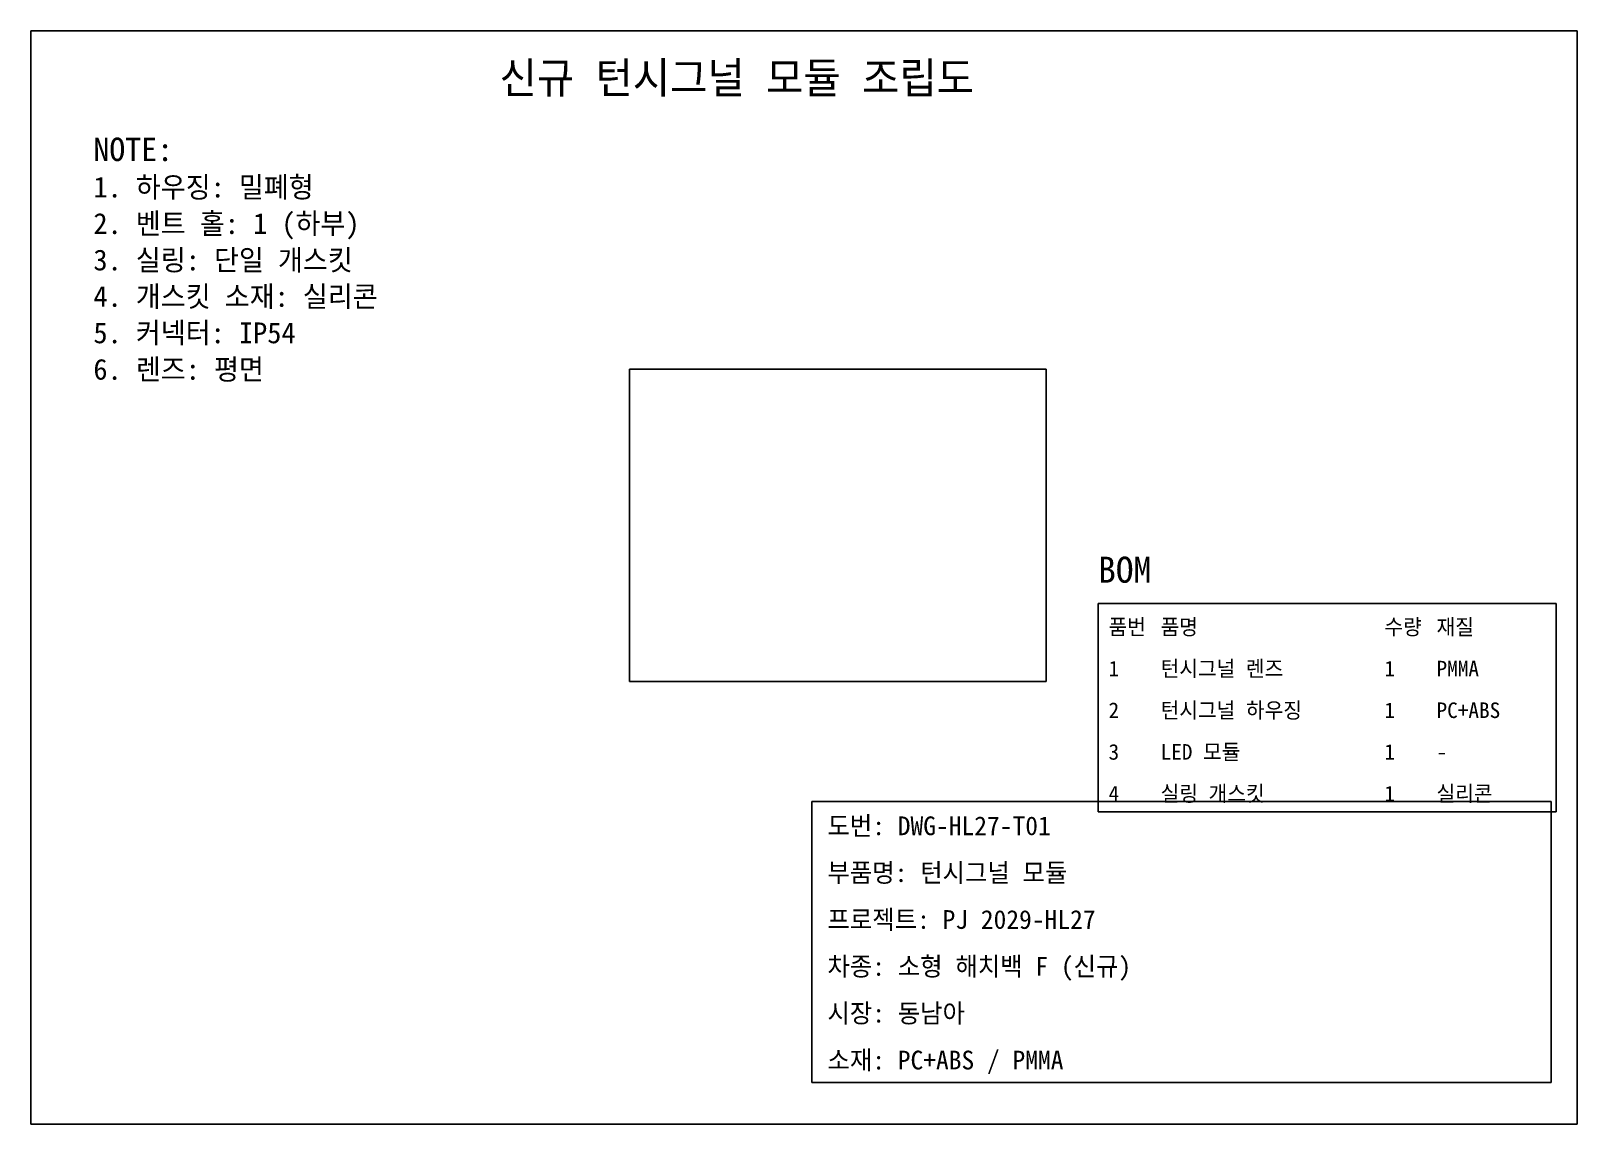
# Model space of a CAD drawing. Header units: metres. Extents: x 0 to 297, y 0 to 210.
import ezdxf

# ---------------------------------------------------------------- set-up
doc = ezdxf.new("R2010")
doc.units = ezdxf.units.M

msp = doc.modelspace()

# ---------------------------------------------------------------- linework, layer by layer
at = {"layer": 'L'}
for p, q in [((297, 210), (0, 210)), ((0, 210), (0, 0)), ((297, 0), (297, 210)), ((195, 145), (115, 145)), ((115, 145), (115, 85)), ((195, 85), (195, 145)), ((293, 100), (205, 100)), ((205, 100), (205, 60)), ((293, 60), (293, 100)), ((115, 85), (195, 85)), ((292, 62), (150, 62)), ((150, 62), (150, 8)), ((205, 60), (293, 60)), ((292, 8), (292, 62)), ((150, 8), (292, 8)), ((0, 0), (297, 0))]:
    msp.add_line(p, q, dxfattribs=at)

# ---------------------------------------------------------------- texts
at = {"layer": 'T'}
for s, height, p in [('신규 턴시그널 모듈 조립도', 6, (90, 198)), ('NOTE:', 4.5, (12, 185)), ('1. 하우징: 밀폐형', 4, (12, 178)), ('2. 벤트 홀: 1 (하부)', 4, (12, 171)), ('3. 실링: 단일 개스킷', 4, (12, 164)), ('4. 개스킷 소재: 실리콘', 4, (12, 157)), ('5. 커넥터: IP54', 4, (12, 150)), ('6. 렌즈: 평면', 4, (12, 143)), ('BOM', 5, (205, 104)), ('품번', 3, (207, 94)), ('품명', 3, (217, 94)), ('수량', 3, (260, 94)), ('재질', 3, (270, 94)), ('턴시그널 렌즈', 3, (217, 86)), ('1', 3, (207, 86)), ('1', 3, (260, 86)), ('PMMA', 3, (270, 86)), ('2', 3, (207, 78)), ('턴시그널 하우징', 3, (217, 78)), ('1', 3, (260, 78)), ('PC+ABS', 3, (270, 78)), ('3', 3, (207, 70)), ('LED 모듈', 3, (217, 70)), ('1', 3, (260, 70)), ('-', 3, (270, 70)), ('실링 개스킷', 3, (217, 62)), ('실리콘', 3, (270, 62)), ('4', 3, (207, 62)), ('1', 3, (260, 62)), ('도번: DWG-HL27-T01', 3.6, (153, 55.5)), ('부품명: 턴시그널 모듈', 3.6, (153, 46.5)), ('프로젝트: PJ 2029-HL27', 3.6, (153, 37.5)), ('차종: 소형 해치백 F (신규)', 3.6, (153, 28.5)), ('시장: 동남아', 3.6, (153, 19.5)), ('소재: PC+ABS / PMMA', 3.6, (153, 10.5))]:
    msp.add_text(s, height=height, dxfattribs=at).set_placement(p)

doc.saveas('drawing.dxf')
